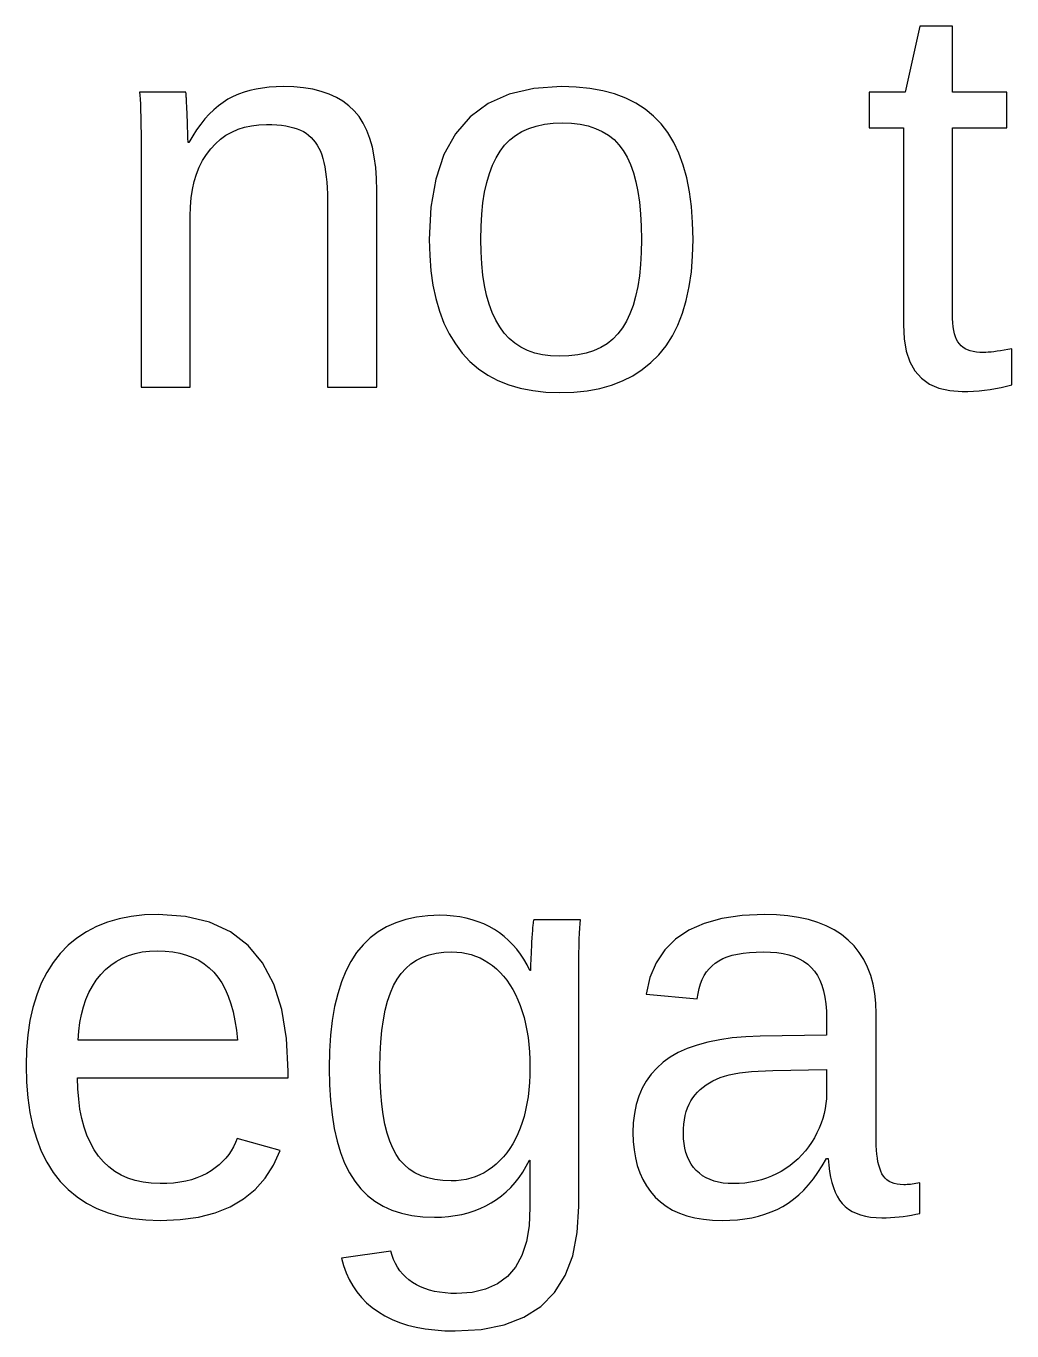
# Model space of a CAD drawing. Header units: metres. Extents: x 13 to 117, y 10 to 117.
# Drawn here: x 49.1 to 57.43, y 10.02 to 21.05 of the extents above; entities that cross this region are included whole.
import ezdxf

# ---------------------------------------------------------------- set-up
doc = ezdxf.new("R2010")
doc.units = ezdxf.units.M

msp = doc.modelspace()

# ---------------------------------------------------------------- linework, layer by layer
for p, q in [((56.6499, 21.0526), (56.5277, 20.4947)), ((56.9266, 21.0526), (56.6499, 21.0526)), ((56.9266, 20.4947), (56.9266, 21.0526)), ((51.094, 20.5289), (51.0398, 20.5196)), ((51.1503, 20.5355), (51.094, 20.5289)), ((51.209, 20.5395), (51.1503, 20.5355)), ((51.2699, 20.5408), (51.209, 20.5395)), ((51.3583, 20.5383), (51.2699, 20.5408)), ((51.4414, 20.5307), (51.3583, 20.5383)), ((51.519, 20.5181), (51.4414, 20.5307)), ((53.3877, 20.5248), (53.1807, 20.477)), ((53.6224, 20.5408), (53.3877, 20.5248)), ((53.7458, 20.5369), (53.6224, 20.5408)), ((53.8616, 20.5252), (53.7458, 20.5369)), ((53.9701, 20.5058), (53.8616, 20.5252)), ((50.4467, 20.4947), (50.0548, 20.4947)), ((50.0548, 20.4947), (50.0577, 20.469)), ((50.0577, 20.469), (50.0602, 20.4349)), ((50.0602, 20.4349), (50.0625, 20.3925)), ((50.4473, 20.4916), (50.4467, 20.4947)), ((50.4478, 20.4876), (50.4473, 20.4916)), ((50.4483, 20.4826), (50.4478, 20.4876)), ((50.4488, 20.4767), (50.4483, 20.4826)), ((50.4493, 20.4698), (50.4488, 20.4767)), ((50.4498, 20.4619), (50.4493, 20.4698)), ((50.4503, 20.453), (50.4498, 20.4619)), ((50.4508, 20.4432), (50.4503, 20.453)), ((50.4519, 20.421), (50.4508, 20.4432)), ((50.4549, 20.3581), (50.4519, 20.421)), ((50.8029, 20.4336), (50.7617, 20.4079)), ((50.8458, 20.4561), (50.8029, 20.4336)), ((50.8909, 20.4759), (50.8458, 20.4561)), ((50.9383, 20.4931), (50.8909, 20.4759)), ((50.988, 20.5077), (50.9383, 20.4931)), ((51.0398, 20.5196), (50.988, 20.5077)), ((51.5911, 20.5005), (51.519, 20.5181)), ((51.6579, 20.4778), (51.5911, 20.5005)), ((51.7192, 20.4501), (51.6579, 20.4778)), ((51.775, 20.4173), (51.7192, 20.4501)), ((51.8254, 20.3796), (51.775, 20.4173)), ((53.1807, 20.477), (53.0012, 20.3973)), ((54.071, 20.4786), (53.9701, 20.5058)), ((54.1645, 20.4436), (54.071, 20.4786)), ((54.2506, 20.4009), (54.1645, 20.4436)), ((56.5277, 20.4947), (56.2233, 20.4947)), ((56.2233, 20.4947), (56.2233, 20.1927)), ((57.3877, 20.4947), (56.9266, 20.4947)), ((57.3877, 20.1927), (57.3877, 20.4947)), ((50.0625, 20.3925), (50.0643, 20.3416)), ((50.0643, 20.3416), (50.0659, 20.2825)), ((50.4571, 20.316), (50.4549, 20.3581)), ((50.4579, 20.2999), (50.4571, 20.316)), ((50.4587, 20.281), (50.4579, 20.2999)), ((50.6448, 20.3085), (50.608, 20.2679)), ((50.6827, 20.3453), (50.6448, 20.3085)), ((50.7216, 20.3785), (50.6827, 20.3453)), ((50.7617, 20.4079), (50.7216, 20.3785)), ((51.8704, 20.3367), (51.8254, 20.3796)), ((51.9104, 20.2881), (51.8704, 20.3367)), ((53.0012, 20.3973), (52.8493, 20.2857)), ((54.3292, 20.3504), (54.2506, 20.4009)), ((54.4003, 20.2921), (54.3292, 20.3504)), ((50.0659, 20.2825), (50.0671, 20.2149)), ((50.0671, 20.2149), (50.0679, 20.139)), ((50.4595, 20.2592), (50.4587, 20.281)), ((50.4604, 20.2346), (50.4595, 20.2592)), ((50.4613, 20.207), (50.4604, 20.2346)), ((50.4632, 20.1433), (50.4613, 20.207)), ((50.5724, 20.2235), (50.5379, 20.1755)), ((50.608, 20.2679), (50.5724, 20.2235)), ((50.8878, 20.1798), (50.9435, 20.1975)), ((50.9435, 20.1975), (51.0023, 20.2102)), ((51.0023, 20.2102), (51.0642, 20.2178)), ((51.0642, 20.2178), (51.1292, 20.2203)), ((51.1292, 20.2203), (51.1736, 20.2196)), ((51.1736, 20.2196), (51.2155, 20.2173)), ((51.2155, 20.2173), (51.255, 20.2136)), ((51.255, 20.2136), (51.292, 20.2085)), ((51.292, 20.2085), (51.3266, 20.2018)), ((51.3266, 20.2018), (51.3587, 20.1936)), ((51.3587, 20.1936), (51.3884, 20.184)), ((51.9456, 20.2329), (51.9104, 20.2881)), ((51.9761, 20.1711), (51.9456, 20.2329)), ((52.8493, 20.2857), (52.7251, 20.1423)), ((53.3454, 20.187), (53.4089, 20.2076)), ((53.4089, 20.2076), (53.4774, 20.2224)), ((53.4774, 20.2224), (53.5509, 20.2312)), ((53.5509, 20.2312), (53.6293, 20.2341)), ((53.6293, 20.2341), (53.7072, 20.2312)), ((53.7072, 20.2312), (53.7799, 20.2226)), ((53.7799, 20.2226), (53.8475, 20.2081)), ((53.8475, 20.2081), (53.9099, 20.1879)), ((54.464, 20.2261), (54.4003, 20.2921)), ((54.5206, 20.1519), (54.464, 20.2261)), ((56.2233, 20.1927), (56.5116, 20.1927)), ((56.5116, 20.1927), (56.5116, 18.528)), ((56.9266, 18.6179), (56.9266, 20.1927)), ((56.9266, 20.1927), (57.3877, 20.1927)), ((50.0679, 20.139), (50.0684, 20.0547)), ((50.4642, 20.1072), (50.4632, 20.1433)), ((50.4652, 20.0681), (50.4642, 20.1072)), ((50.5044, 20.1237), (50.4721, 20.0681)), ((50.5379, 20.1755), (50.5044, 20.1237)), ((50.6965, 20.0582), (50.7397, 20.0962)), ((50.7397, 20.0962), (50.7859, 20.1291)), ((50.7859, 20.1291), (50.8353, 20.157)), ((50.8353, 20.157), (50.8878, 20.1798)), ((51.3884, 20.184), (51.4156, 20.1729)), ((51.4156, 20.1729), (51.4404, 20.1604)), ((51.4404, 20.1604), (51.4633, 20.1461)), ((51.4633, 20.1461), (51.4847, 20.13)), ((51.4847, 20.13), (51.5047, 20.1119)), ((51.5047, 20.1119), (51.5233, 20.092)), ((51.5233, 20.092), (51.5405, 20.0703)), ((52.002, 20.1028), (51.9761, 20.1711)), ((52.0231, 20.0278), (52.002, 20.1028)), ((52.7251, 20.1423), (52.6285, 19.9669)), ((53.1411, 20.0456), (53.1847, 20.0898)), ((53.1847, 20.0898), (53.2333, 20.1281)), ((53.2333, 20.1281), (53.2868, 20.1605)), ((53.2868, 20.1605), (53.3454, 20.187)), ((53.9099, 20.1879), (53.9671, 20.1619)), ((53.9671, 20.1619), (54.0193, 20.1301)), ((54.0193, 20.1301), (54.0662, 20.0926)), ((54.0662, 20.0926), (54.108, 20.0492)), ((54.5706, 20.0691), (54.5206, 20.1519)), ((50.0684, 20.0547), (50.0686, 19.9621)), ((50.4721, 20.0681), (50.4652, 20.0681)), ((50.6203, 19.9675), (50.6566, 20.0151)), ((50.6566, 20.0151), (50.6965, 20.0582)), ((51.5405, 20.0703), (51.5562, 20.0466)), ((51.5562, 20.0466), (51.5706, 20.0211)), ((51.5706, 20.0211), (51.5835, 19.9937)), ((51.5835, 19.9937), (51.5949, 19.9644)), ((52.0395, 19.9463), (52.0231, 20.0278)), ((53.0684, 19.9391), (53.1025, 19.9955)), ((53.1025, 19.9955), (53.1411, 20.0456)), ((54.108, 20.0492), (54.1446, 20.0001)), ((54.1446, 20.0001), (54.1768, 19.9446)), ((54.6138, 19.9777), (54.5706, 20.0691)), ((54.6505, 19.8778), (54.6138, 19.9777)), ((50.0686, 19.9621), (50.0686, 18)), ((50.537, 19.8013), (50.5605, 19.8606)), ((50.5605, 19.8606), (50.5882, 19.916)), ((50.5882, 19.916), (50.6203, 19.9675)), ((51.5949, 19.9644), (51.6051, 19.9328)), ((51.6051, 19.9328), (51.6141, 19.8985)), ((51.6141, 19.8985), (51.6218, 19.8614)), ((51.6218, 19.8614), (51.6284, 19.8216)), ((52.0513, 19.8582), (52.0395, 19.9463)), ((52.6285, 19.9669), (52.5594, 19.7597)), ((53.0122, 19.8066), (53.0383, 19.8762)), ((53.0383, 19.8762), (53.0684, 19.9391)), ((54.1768, 19.9446), (54.2052, 19.8822)), ((54.2052, 19.8822), (54.2298, 19.8127)), ((54.6805, 19.7693), (54.6505, 19.8778)), ((50.5178, 19.738), (50.537, 19.8013)), ((51.6284, 19.8216), (51.6338, 19.7791)), ((51.6338, 19.7791), (51.638, 19.7338)), ((52.0583, 19.7636), (52.0513, 19.8582)), ((52.0607, 19.6624), (52.0583, 19.7636)), ((52.5594, 19.7597), (52.518, 19.5206)), ((52.9901, 19.7303), (53.0122, 19.8066)), ((54.2298, 19.8127), (54.2507, 19.7363)), ((54.7038, 19.6522), (54.6805, 19.7693)), ((50.4922, 19.5997), (50.5029, 19.6708)), ((50.5029, 19.6708), (50.5178, 19.738)), ((51.638, 19.7338), (51.6409, 19.6858)), ((51.6409, 19.6858), (51.6427, 19.6351)), ((52.0607, 18), (52.0607, 19.6624)), ((52.958, 19.5579), (52.9721, 19.6474)), ((52.9721, 19.6474), (52.9901, 19.7303)), ((54.2507, 19.7363), (54.2677, 19.6529)), ((54.2677, 19.6529), (54.2809, 19.5625)), ((54.7204, 19.5266), (54.7038, 19.6522)), ((50.4858, 19.5246), (50.4922, 19.5997)), ((51.6427, 19.6351), (51.6433, 19.5816)), ((51.6433, 19.5816), (51.6433, 18)), ((52.948, 19.4618), (52.958, 19.5579)), ((54.2809, 19.5625), (54.2904, 19.4652)), ((50.4836, 19.4456), (50.4858, 19.5246)), ((50.4836, 18), (50.4836, 19.4456)), ((52.518, 19.5206), (52.5042, 19.2496)), ((52.942, 19.359), (52.948, 19.4618)), ((54.2904, 19.4652), (54.2961, 19.3609)), ((54.7304, 19.3924), (54.7204, 19.5266)), ((52.94, 19.2496), (52.942, 19.359)), ((54.2961, 19.3609), (54.298, 19.2496)), ((54.7338, 19.2496), (54.7304, 19.3924)), ((52.5042, 19.2496), (52.5077, 19.1134)), ((52.9419, 19.143), (52.94, 19.2496)), ((54.298, 19.2496), (54.296, 19.1397)), ((54.7302, 19.1082), (54.7338, 19.2496)), ((52.5077, 19.1134), (52.518, 18.9845)), ((52.9479, 19.0425), (52.9419, 19.143)), ((54.296, 19.1397), (54.2901, 19.0365)), ((54.7195, 18.9751), (54.7302, 19.1082)), ((52.518, 18.9845), (52.5352, 18.8629)), ((52.9578, 18.948), (52.9479, 19.0425)), ((54.2901, 19.0365), (54.2802, 18.9399)), ((52.9716, 18.8596), (52.9578, 18.948)), ((54.2802, 18.9399), (54.2663, 18.85)), ((54.7017, 18.8503), (54.7195, 18.9751)), ((52.5352, 18.8629), (52.5593, 18.7487)), ((52.9894, 18.7772), (52.9716, 18.8596)), ((53.0112, 18.7009), (52.9894, 18.7772)), ((54.2485, 18.7667), (54.2268, 18.6901)), ((54.2663, 18.85), (54.2485, 18.7667)), ((54.6768, 18.7336), (54.7017, 18.8503)), ((52.5593, 18.7487), (52.5903, 18.6417)), ((53.0369, 18.6307), (53.0112, 18.7009)), ((54.2268, 18.6901), (54.201, 18.6202)), ((54.6448, 18.6253), (54.6768, 18.7336)), ((52.5903, 18.6417), (52.6282, 18.5421)), ((52.6282, 18.5421), (52.673, 18.4498)), ((53.0666, 18.5665), (53.0369, 18.6307)), ((53.1002, 18.5084), (53.0666, 18.5665)), ((54.1714, 18.5569), (54.1377, 18.5003)), ((54.201, 18.6202), (54.1714, 18.5569)), ((54.6057, 18.5252), (54.6448, 18.6253)), ((56.9273, 18.5793), (56.9266, 18.6179)), ((56.9295, 18.5433), (56.9273, 18.5793)), ((56.9331, 18.5099), (56.9295, 18.5433)), ((52.673, 18.4498), (52.7246, 18.3647)), ((53.1381, 18.4564), (53.1002, 18.5084)), ((53.1805, 18.4105), (53.1381, 18.4564)), ((54.0995, 18.45), (54.056, 18.4056)), ((54.1377, 18.5003), (54.0995, 18.45)), ((54.506, 18.3497), (54.5594, 18.4333)), ((54.5594, 18.4333), (54.6057, 18.5252)), ((56.5116, 18.528), (56.5177, 18.4094)), ((56.9382, 18.4792), (56.9331, 18.5099)), ((56.9447, 18.4512), (56.9382, 18.4792)), ((56.9527, 18.4258), (56.9447, 18.4512)), ((56.9621, 18.403), (56.9527, 18.4258)), ((52.7246, 18.3647), (52.7832, 18.287)), ((53.2274, 18.3707), (53.1805, 18.4105)), ((53.2788, 18.337), (53.2274, 18.3707)), ((53.3348, 18.3095), (53.2788, 18.337)), ((53.9532, 18.3345), (53.8939, 18.3079)), ((54.0072, 18.3671), (53.9532, 18.3345)), ((54.056, 18.4056), (54.0072, 18.3671)), ((54.4455, 18.2744), (54.506, 18.3497)), ((56.5177, 18.4094), (56.5361, 18.3048)), ((56.973, 18.3829), (56.9621, 18.403)), ((56.9854, 18.3654), (56.973, 18.3829)), ((56.9995, 18.3502), (56.9854, 18.3654)), ((57.0157, 18.3367), (56.9995, 18.3502)), ((57.0341, 18.3251), (57.0157, 18.3367)), ((57.0547, 18.3152), (57.0341, 18.3251)), ((57.0774, 18.3071), (57.0547, 18.3152)), ((57.3953, 18.3183), (57.3631, 18.3123)), ((57.4292, 18.3251), (57.3953, 18.3183)), ((57.4292, 18.0184), (57.4292, 18.3251)), ((52.7832, 18.287), (52.8485, 18.2171)), ((52.8485, 18.2171), (52.9204, 18.1554)), ((53.3953, 18.2881), (53.3348, 18.3095)), ((53.4603, 18.2728), (53.3953, 18.2881)), ((53.5299, 18.2636), (53.4603, 18.2728)), ((53.604, 18.2605), (53.5299, 18.2636)), ((53.6843, 18.2635), (53.604, 18.2605)), ((53.7594, 18.2724), (53.6843, 18.2635)), ((53.8293, 18.2872), (53.7594, 18.2724)), ((53.8939, 18.3079), (53.8293, 18.2872)), ((54.3046, 18.1478), (54.3783, 18.2071)), ((54.3783, 18.2071), (54.4455, 18.2744)), ((56.5361, 18.3048), (56.5669, 18.2142)), ((56.5669, 18.2142), (56.6099, 18.1375)), ((57.1022, 18.3009), (57.0774, 18.3071)), ((57.1291, 18.2964), (57.1022, 18.3009)), ((57.1582, 18.2937), (57.1291, 18.2964)), ((57.1894, 18.2928), (57.1582, 18.2937)), ((57.2088, 18.2932), (57.1894, 18.2928)), ((57.2299, 18.2944), (57.2088, 18.2932)), ((57.2529, 18.2964), (57.2299, 18.2944)), ((57.2778, 18.2992), (57.2529, 18.2964)), ((57.3044, 18.3028), (57.2778, 18.2992)), ((57.3329, 18.3072), (57.3044, 18.3028)), ((57.3631, 18.3123), (57.3329, 18.3072)), ((52.9204, 18.1554), (52.9989, 18.102)), ((52.9989, 18.102), (53.084, 18.0567)), ((54.1379, 18.0528), (54.2245, 18.0963)), ((54.2245, 18.0963), (54.3046, 18.1478)), ((56.6099, 18.1375), (56.6653, 18.0747)), ((50.0686, 18), (50.4836, 18)), ((51.6433, 18), (52.0607, 18)), ((53.084, 18.0567), (53.1757, 18.0197)), ((53.1757, 18.0197), (53.274, 17.9909)), ((53.274, 17.9909), (53.379, 17.9704)), ((53.8396, 17.9697), (53.9455, 17.9895)), ((53.9455, 17.9895), (54.0449, 18.0172)), ((54.0449, 18.0172), (54.1379, 18.0528)), ((56.6653, 18.0747), (56.7329, 18.0259)), ((56.7329, 18.0259), (56.8128, 17.991)), ((56.8128, 17.991), (56.905, 17.9701)), ((57.245, 17.9802), (57.2914, 17.9877)), ((57.2914, 17.9877), (57.3375, 17.9966)), ((57.3375, 17.9966), (57.3835, 18.0068)), ((57.3835, 18.0068), (57.4292, 18.0184)), ((53.379, 17.9704), (53.4905, 17.958)), ((53.4905, 17.958), (53.6086, 17.9539)), ((53.6086, 17.9539), (53.7273, 17.9579)), ((53.7273, 17.9579), (53.8396, 17.9697)), ((56.905, 17.9701), (57.0096, 17.9631)), ((57.0096, 17.9631), (57.0571, 17.9638)), ((57.0571, 17.9638), (57.1044, 17.9659)), ((57.1044, 17.9659), (57.1515, 17.9693)), ((57.1515, 17.9693), (57.1983, 17.974)), ((57.1983, 17.974), (57.245, 17.9802)), ((49.7836, 13.4756), (49.6918, 13.439)), ((49.8816, 13.5042), (49.7836, 13.4756)), ((49.9857, 13.5245), (49.8816, 13.5042)), ((50.0959, 13.5367), (49.9857, 13.5245)), ((50.2122, 13.5408), (50.0959, 13.5367)), ((50.443, 13.5244), (50.2122, 13.5408)), ((50.6467, 13.4753), (50.443, 13.5244)), ((50.8232, 13.3935), (50.6467, 13.4753)), ((52.2222, 13.4717), (52.1439, 13.4367)), ((52.3064, 13.4989), (52.2222, 13.4717)), ((52.3966, 13.5183), (52.3064, 13.4989)), ((52.4927, 13.53), (52.3966, 13.5183)), ((52.5947, 13.5339), (52.4927, 13.53)), ((52.6528, 13.5324), (52.5947, 13.5339)), ((52.7091, 13.5279), (52.6528, 13.5324)), ((52.7637, 13.5204), (52.7091, 13.5279)), ((52.8165, 13.51), (52.7637, 13.5204)), ((52.8676, 13.4965), (52.8165, 13.51)), ((52.917, 13.4801), (52.8676, 13.4965)), ((52.9646, 13.4606), (52.917, 13.4801)), ((53.0105, 13.4382), (52.9646, 13.4606)), ((53.3817, 13.4668), (53.3797, 13.4498)), ((53.3838, 13.4799), (53.3817, 13.4668)), ((53.3858, 13.4892), (53.3838, 13.4799)), ((53.3879, 13.4947), (53.3858, 13.4892)), ((53.7821, 13.4947), (53.3879, 13.4947)), ((53.7767, 13.4261), (53.7792, 13.4637)), ((53.7792, 13.4637), (53.7821, 13.4947)), ((54.8282, 13.466), (54.6976, 13.4078)), ((54.9783, 13.5075), (54.8282, 13.466)), ((55.1479, 13.5325), (54.9783, 13.5075)), ((55.337, 13.5408), (55.1479, 13.5325)), ((55.4386, 13.5381), (55.337, 13.5408)), ((55.5345, 13.5301), (55.4386, 13.5381)), ((55.6247, 13.5168), (55.5345, 13.5301)), ((55.7091, 13.4982), (55.6247, 13.5168)), ((55.7877, 13.4742), (55.7091, 13.4982)), ((55.8606, 13.445), (55.7877, 13.4742)), ((49.606, 13.3942), (49.5264, 13.3413)), ((49.6918, 13.439), (49.606, 13.3942)), ((50.9725, 13.2789), (50.8232, 13.3935)), ((52.0716, 13.394), (52.0052, 13.3435)), ((52.1439, 13.4367), (52.0716, 13.394)), ((53.0547, 13.4128), (53.0105, 13.4382)), ((53.0969, 13.3847), (53.0547, 13.4128)), ((53.1369, 13.354), (53.0969, 13.3847)), ((53.1747, 13.3207), (53.1369, 13.354)), ((53.3735, 13.3761), (53.3715, 13.3439)), ((53.3756, 13.4045), (53.3735, 13.3761)), ((53.3776, 13.4291), (53.3756, 13.4045)), ((53.3797, 13.4498), (53.3776, 13.4291)), ((53.7726, 13.3312), (53.7744, 13.382)), ((53.7744, 13.382), (53.7767, 13.4261)), ((54.6976, 13.4078), (54.5864, 13.333)), ((55.9277, 13.4104), (55.8606, 13.445)), ((55.9891, 13.3704), (55.9277, 13.4104)), ((56.0448, 13.3252), (55.9891, 13.3704)), ((49.453, 13.2803), (49.3856, 13.2111)), ((49.5264, 13.3413), (49.453, 13.2803)), ((51.0947, 13.1316), (50.9725, 13.2789)), ((51.9448, 13.2852), (51.8904, 13.2191)), ((52.0052, 13.3435), (51.9448, 13.2852)), ((53.2104, 13.285), (53.1747, 13.3207)), ((53.2438, 13.2467), (53.2104, 13.285)), ((53.275, 13.2058), (53.2438, 13.2467)), ((53.3675, 13.2713), (53.3658, 13.2371)), ((53.3694, 13.3079), (53.3675, 13.2713)), ((53.3715, 13.3439), (53.3694, 13.3079)), ((53.7698, 13.2098), (53.771, 13.2738)), ((53.771, 13.2738), (53.7726, 13.3312)), ((54.4947, 13.2416), (54.4224, 13.1335)), ((54.5864, 13.333), (54.4947, 13.2416)), ((56.0946, 13.2749), (56.0448, 13.3252)), ((56.1386, 13.2199), (56.0946, 13.2749)), ((49.3249, 13.1343), (49.2713, 13.0503)), ((49.3856, 13.2111), (49.3249, 13.1343)), ((49.8114, 13.1121), (49.8584, 13.1445)), ((49.8584, 13.1445), (49.9084, 13.1719)), ((49.9084, 13.1719), (49.9616, 13.1943)), ((49.9616, 13.1943), (50.0179, 13.2117)), ((50.0179, 13.2117), (50.0772, 13.2242)), ((50.0772, 13.2242), (50.1397, 13.2316)), ((50.1397, 13.2316), (50.2053, 13.2341)), ((50.2053, 13.2341), (50.2726, 13.2319)), ((50.2726, 13.2319), (50.3364, 13.2252)), ((50.3364, 13.2252), (50.3966, 13.214)), ((50.3966, 13.214), (50.4532, 13.1984)), ((50.4532, 13.1984), (50.5063, 13.1783)), ((50.5063, 13.1783), (50.5557, 13.1537)), ((50.5557, 13.1537), (50.6015, 13.1246)), ((51.1898, 12.9516), (51.0947, 13.1316)), ((51.8417, 13.1449), (51.7988, 13.0621)), ((51.8904, 13.2191), (51.8417, 13.1449)), ((52.3488, 13.1225), (52.396, 13.1538)), ((52.396, 13.1538), (52.4475, 13.1794)), ((52.4475, 13.1794), (52.5033, 13.1993)), ((52.5033, 13.1993), (52.5633, 13.2135)), ((52.5633, 13.2135), (52.6276, 13.2221)), ((52.6276, 13.2221), (52.6962, 13.2249)), ((52.6962, 13.2249), (52.7382, 13.2235)), ((52.7382, 13.2235), (52.7793, 13.2192)), ((52.7793, 13.2192), (52.8193, 13.212)), ((52.8193, 13.212), (52.8583, 13.2019)), ((52.8583, 13.2019), (52.8964, 13.189)), ((52.8964, 13.189), (52.9334, 13.1732)), ((52.9334, 13.1732), (52.9695, 13.1545)), ((52.9695, 13.1545), (53.0045, 13.1329)), ((53.0045, 13.1329), (53.0385, 13.1085)), ((53.3041, 13.1625), (53.275, 13.2058)), ((53.3309, 13.1166), (53.3041, 13.1625)), ((53.362, 13.1497), (53.3613, 13.1255)), ((53.3631, 13.1763), (53.362, 13.1497)), ((53.3643, 13.2054), (53.3631, 13.1763)), ((53.3658, 13.2371), (53.3643, 13.2054)), ((53.7685, 13.062), (53.769, 13.1392)), ((53.769, 13.1392), (53.7698, 13.2098)), ((54.4224, 13.1335), (54.3696, 13.0088)), ((54.895, 13.108), (54.922, 13.1304)), ((54.922, 13.1304), (54.952, 13.1502)), ((54.952, 13.1502), (54.9858, 13.1677)), ((54.9858, 13.1677), (55.0234, 13.1829)), ((55.0234, 13.1829), (55.0647, 13.1957)), ((55.0647, 13.1957), (55.1098, 13.2062)), ((55.1098, 13.2062), (55.1587, 13.2144)), ((55.1587, 13.2144), (55.2113, 13.2202)), ((55.2113, 13.2202), (55.2676, 13.2238)), ((55.2676, 13.2238), (55.3278, 13.2249)), ((55.3278, 13.2249), (55.3874, 13.2233)), ((55.3874, 13.2233), (55.4434, 13.2184)), ((55.4434, 13.2184), (55.4958, 13.2103)), ((55.4958, 13.2103), (55.5446, 13.199)), ((55.5446, 13.199), (55.5896, 13.1844)), ((55.5896, 13.1844), (55.6311, 13.1665)), ((55.6311, 13.1665), (55.6689, 13.1454)), ((55.6689, 13.1454), (55.703, 13.1211)), ((56.1767, 13.1601), (56.1386, 13.2199)), ((56.209, 13.0956), (56.1767, 13.1601)), ((49.2713, 13.0503), (49.2249, 12.9593)), ((49.6896, 12.9857), (49.7268, 13.0324)), ((49.7268, 13.0324), (49.7676, 13.0747)), ((49.7676, 13.0747), (49.8114, 13.1121)), ((50.6015, 13.1246), (50.6438, 13.0911)), ((50.6438, 13.0911), (50.6825, 13.0531)), ((50.6825, 13.0531), (50.7178, 13.0103)), ((51.7988, 13.0621), (51.7616, 12.9708)), ((52.2327, 12.9944), (52.2672, 13.0428)), ((52.2672, 13.0428), (52.3058, 13.0854)), ((52.3058, 13.0854), (52.3488, 13.1225)), ((53.0385, 13.1085), (53.0713, 13.0813)), ((53.0713, 13.0813), (53.1023, 13.0516)), ((53.1023, 13.0516), (53.1317, 13.0193)), ((53.1317, 13.0193), (53.1594, 12.9845)), ((53.3556, 13.0681), (53.3309, 13.1166)), ((53.3602, 13.0681), (53.3556, 13.0681)), ((53.3603, 13.0848), (53.3602, 13.0681)), ((53.3607, 13.1039), (53.3603, 13.0848)), ((53.3613, 13.1255), (53.3607, 13.1039)), ((53.7683, 12.9782), (53.7685, 13.062)), ((54.8124, 12.9905), (54.8293, 13.024)), ((54.8293, 13.024), (54.8487, 13.0548)), ((54.8487, 13.0548), (54.8706, 13.0828)), ((54.8706, 13.0828), (54.895, 13.108)), ((55.703, 13.1211), (55.7336, 13.0935)), ((55.7336, 13.0935), (55.7607, 13.0621)), ((55.7607, 13.0621), (55.7846, 13.0265)), ((55.7846, 13.0265), (55.8053, 12.9866)), ((56.2354, 13.0263), (56.209, 13.0956)), ((56.2559, 12.9522), (56.2354, 13.0263)), ((49.2249, 12.9593), (49.1856, 12.8611)), ((49.6273, 12.8811), (49.6565, 12.9353)), ((49.6565, 12.9353), (49.6896, 12.9857)), ((50.7178, 13.0103), (50.7498, 12.9622)), ((50.7498, 12.9622), (50.7786, 12.9088)), ((50.7786, 12.9088), (50.8041, 12.8501)), ((51.2577, 12.7388), (51.1898, 12.9516)), ((51.7616, 12.9708), (51.7302, 12.8709)), ((52.1754, 12.8778), (52.2023, 12.9396)), ((52.2023, 12.9396), (52.2327, 12.9944)), ((53.1594, 12.9845), (53.1854, 12.9471)), ((53.1854, 12.9471), (53.2097, 12.9071)), ((53.7683, 11.0715), (53.7683, 12.9782)), ((54.3696, 13.0088), (54.3363, 12.8675)), ((54.7767, 12.8731), (54.7861, 12.915)), ((54.7861, 12.915), (54.798, 12.9541)), ((54.798, 12.9541), (54.8124, 12.9905)), ((55.8053, 12.9866), (55.8228, 12.9425)), ((55.8228, 12.9425), (55.8372, 12.8941)), ((56.2705, 12.8734), (56.2559, 12.9522)), ((49.1856, 12.8611), (49.1534, 12.7558)), ((49.581, 12.7616), (49.6022, 12.8232)), ((49.6022, 12.8232), (49.6273, 12.8811)), ((50.8041, 12.8501), (50.8264, 12.7862)), ((51.7302, 12.8709), (51.7044, 12.7624)), ((52.1323, 12.733), (52.1521, 12.8089)), ((52.1521, 12.8089), (52.1754, 12.8778)), ((53.2097, 12.9071), (53.2323, 12.8646)), ((53.2323, 12.8646), (53.2533, 12.8195)), ((53.2533, 12.8195), (53.2726, 12.7719)), ((54.3363, 12.8675), (54.7698, 12.8283)), ((54.7698, 12.8283), (54.7767, 12.8731)), ((55.8372, 12.8941), (55.8483, 12.8414)), ((55.8483, 12.8414), (55.8563, 12.7845)), ((56.2793, 12.7899), (56.2705, 12.8734)), ((49.1534, 12.7558), (49.1284, 12.6434)), ((49.5508, 12.6272), (49.5639, 12.6963)), ((49.5639, 12.6963), (49.581, 12.7616)), ((50.8264, 12.7862), (50.8454, 12.7171)), ((50.8454, 12.7171), (50.8612, 12.6426)), ((51.2984, 12.4933), (51.2577, 12.7388)), ((51.7044, 12.7624), (51.6844, 12.6453)), ((52.1162, 12.6499), (52.1323, 12.733)), ((53.2726, 12.7719), (53.29, 12.7219)), ((53.29, 12.7219), (53.3054, 12.6699)), ((55.8563, 12.7845), (55.8611, 12.7232)), ((55.8611, 12.7232), (55.8627, 12.6577)), ((56.2823, 12.7016), (56.2793, 12.7899)), ((56.2823, 11.6271), (56.2823, 12.7016)), ((49.1284, 12.6434), (49.1105, 12.5239)), ((49.5417, 12.5544), (49.5508, 12.6272)), ((50.8612, 12.6426), (50.8738, 12.5629)), ((51.6844, 12.6453), (51.6701, 12.5197)), ((52.1036, 12.5599), (52.1162, 12.6499)), ((53.3054, 12.6699), (53.3187, 12.6157)), ((53.3187, 12.6157), (53.33, 12.5595)), ((55.8627, 12.6577), (55.8627, 12.5217)), ((49.1105, 12.5239), (49.0998, 12.3972)), ((49.5366, 12.4779), (49.5417, 12.5544)), ((50.8831, 12.4779), (49.5366, 12.4779)), ((50.8738, 12.5629), (50.8831, 12.4779)), ((51.312, 12.2151), (51.2984, 12.4933)), ((51.6701, 12.5197), (51.6615, 12.3855)), ((52.0947, 12.4628), (52.1036, 12.5599)), ((53.33, 12.5595), (53.3392, 12.5013)), ((53.3392, 12.5013), (53.3464, 12.4409)), ((54.959, 12.4817), (54.8599, 12.4619)), ((55.0657, 12.4968), (54.959, 12.4817)), ((55.1802, 12.507), (55.0657, 12.4968)), ((55.3024, 12.5125), (55.1802, 12.507)), ((55.8627, 12.5217), (55.3024, 12.5125)), ((49.0998, 12.3972), (49.0963, 12.2635)), ((51.6615, 12.3855), (51.6587, 12.2427)), ((52.0875, 12.2473), (52.0893, 12.3586)), ((52.0893, 12.3586), (52.0947, 12.4628)), ((53.3464, 12.4409), (53.3515, 12.3784)), ((53.3515, 12.3784), (53.3546, 12.3139)), ((54.6091, 12.3738), (54.5409, 12.3349)), ((54.685, 12.408), (54.6091, 12.3738)), ((54.7686, 12.4373), (54.685, 12.408)), ((54.8599, 12.4619), (54.7686, 12.4373)), ((49.0963, 12.2635), (49.0998, 12.1229)), ((52.0892, 12.1372), (52.0875, 12.2473)), ((53.3546, 12.3139), (53.3556, 12.2473)), ((53.3556, 12.2473), (53.3546, 12.1823)), ((54.4804, 12.2911), (54.427, 12.2428)), ((54.5409, 12.3349), (54.4804, 12.2911)), ((49.5342, 12.0668), (49.532, 12.1597)), ((49.532, 12.1597), (51.312, 12.1597)), ((51.312, 12.1597), (51.312, 12.2151)), ((51.6587, 12.2427), (51.6613, 12.102)), ((52.0942, 12.0341), (52.0892, 12.1372)), ((53.3546, 12.1823), (53.3515, 12.1192)), ((54.3798, 12.19), (54.3389, 12.1328)), ((54.427, 12.2428), (54.3798, 12.19)), ((54.901, 12.1345), (54.9319, 12.149)), ((54.9319, 12.149), (54.9646, 12.162)), ((54.9646, 12.162), (54.9999, 12.1737)), ((54.9999, 12.1737), (55.0387, 12.1841)), ((55.0387, 12.1841), (55.081, 12.1933)), ((55.081, 12.1933), (55.1269, 12.2012)), ((55.1269, 12.2012), (55.1762, 12.2079)), ((55.1762, 12.2079), (55.229, 12.2133)), ((55.229, 12.2133), (55.2853, 12.2174)), ((55.2853, 12.2174), (55.3452, 12.2203)), ((55.3452, 12.2203), (55.4085, 12.222)), ((55.4085, 12.222), (55.8627, 12.2312)), ((55.8627, 12.2312), (55.8627, 12.026)), ((49.0998, 12.1229), (49.1105, 11.9903)), ((49.5408, 11.9788), (49.5342, 12.0668)), ((51.6613, 12.102), (51.6693, 11.9699)), ((52.1026, 11.9381), (52.0942, 12.0341)), ((53.3464, 12.0582), (53.3392, 11.9991)), ((53.3515, 12.1192), (53.3464, 12.0582)), ((54.3043, 12.0712), (54.276, 12.0051)), ((54.3389, 12.1328), (54.3043, 12.0712)), ((54.7517, 12.0163), (54.7722, 12.0397)), ((54.7722, 12.0397), (54.7945, 12.0616)), ((54.7945, 12.0616), (54.8185, 12.082)), ((54.8185, 12.082), (54.8443, 12.101)), ((54.8443, 12.101), (54.8717, 12.1185)), ((54.8717, 12.1185), (54.901, 12.1345)), ((55.8627, 12.026), (55.8614, 11.9836)), ((49.1105, 11.9903), (49.1284, 11.8656)), ((49.5517, 11.8956), (49.5408, 11.9788)), ((51.6693, 11.9699), (51.6826, 11.8464)), ((52.1144, 11.8493), (52.1026, 11.9381)), ((53.33, 11.9421), (53.3187, 11.8871)), ((53.3392, 11.9991), (53.33, 11.9421)), ((54.254, 11.9345), (54.2383, 11.8596)), ((54.276, 12.0051), (54.254, 11.9345)), ((54.6881, 11.9066), (54.701, 11.9366)), ((54.701, 11.9366), (54.716, 11.9649)), ((54.716, 11.9649), (54.7329, 11.9914)), ((54.7329, 11.9914), (54.7517, 12.0163)), ((55.8576, 11.9415), (55.8513, 11.8996)), ((55.8614, 11.9836), (55.8576, 11.9415)), ((49.1284, 11.8656), (49.1534, 11.7488)), ((49.5671, 11.8172), (49.5517, 11.8956)), ((49.5868, 11.7437), (49.5671, 11.8172)), ((51.6826, 11.8464), (51.7012, 11.7315)), ((52.1295, 11.7676), (52.1144, 11.8493)), ((53.3054, 11.8342), (53.29, 11.7832)), ((53.3187, 11.8871), (53.3054, 11.8342)), ((54.2383, 11.8596), (54.2288, 11.7801)), ((54.6562, 11.7688), (54.6612, 11.8059)), ((54.6612, 11.8059), (54.6682, 11.8413)), ((54.6682, 11.8413), (54.6771, 11.8748)), ((54.6771, 11.8748), (54.6881, 11.9066)), ((55.831, 11.8166), (55.8171, 11.7755)), ((55.8424, 11.8579), (55.831, 11.8166)), ((55.8513, 11.8996), (55.8424, 11.8579)), ((49.1534, 11.7488), (49.1856, 11.64)), ((49.6109, 11.675), (49.5868, 11.7437)), ((51.7012, 11.7315), (51.7252, 11.6252)), ((52.148, 11.6929), (52.1295, 11.7676)), ((53.2726, 11.7343), (53.2533, 11.6877)), ((53.29, 11.7832), (53.2726, 11.7343)), ((54.2288, 11.7801), (54.2257, 11.6963)), ((54.2257, 11.6963), (54.228, 11.6212)), ((54.6522, 11.6894), (54.6532, 11.73)), ((54.6532, 11.73), (54.6562, 11.7688)), ((55.8006, 11.7346), (55.7816, 11.694)), ((55.8171, 11.7755), (55.8006, 11.7346)), ((49.1856, 11.64), (49.2249, 11.539)), ((49.6394, 11.6112), (49.6109, 11.675)), ((49.6723, 11.5522), (49.6394, 11.6112)), ((50.8667, 11.6117), (50.85, 11.5769)), ((50.8808, 11.6479), (50.8667, 11.6117)), ((51.2451, 11.5441), (50.8808, 11.6479)), ((51.7252, 11.6252), (51.7545, 11.5275)), ((52.1698, 11.6255), (52.148, 11.6929)), ((52.195, 11.5651), (52.1698, 11.6255)), ((53.2095, 11.6018), (53.1851, 11.5625)), ((53.2323, 11.6435), (53.2095, 11.6018)), ((53.2533, 11.6877), (53.2323, 11.6435)), ((54.228, 11.6212), (54.235, 11.5499)), ((54.6536, 11.6454), (54.6522, 11.6894)), ((54.6576, 11.6037), (54.6536, 11.6454)), ((54.6644, 11.5643), (54.6576, 11.6037)), ((55.7363, 11.6144), (55.7108, 11.577)), ((55.7601, 11.6536), (55.7363, 11.6144)), ((55.7816, 11.694), (55.7601, 11.6536)), ((56.2829, 11.5873), (56.2823, 11.6271)), ((56.2847, 11.5496), (56.2829, 11.5873)), ((49.2249, 11.539), (49.2713, 11.4459)), ((49.7095, 11.498), (49.6723, 11.5522)), ((49.751, 11.4491), (49.7095, 11.498)), ((50.7844, 11.4812), (50.7573, 11.4521)), ((50.8088, 11.5117), (50.7844, 11.4812)), ((50.8307, 11.5436), (50.8088, 11.5117)), ((50.85, 11.5769), (50.8307, 11.5436)), ((51.1884, 11.4203), (51.2451, 11.5441)), ((51.7545, 11.5275), (51.7891, 11.4383)), ((52.2235, 11.5118), (52.195, 11.5651)), ((52.2561, 11.4649), (52.2235, 11.5118)), ((53.1312, 11.4915), (53.1016, 11.4597)), ((53.159, 11.5258), (53.1312, 11.4915)), ((53.1851, 11.5625), (53.159, 11.5258)), ((54.235, 11.5499), (54.2467, 11.4821)), ((54.2467, 11.4821), (54.263, 11.418)), ((54.6738, 11.5272), (54.6644, 11.5643)), ((54.686, 11.4924), (54.6738, 11.5272)), ((54.7009, 11.4598), (54.686, 11.4924)), ((55.6229, 11.4764), (55.59, 11.4467)), ((55.6541, 11.508), (55.6229, 11.4764)), ((55.6833, 11.5416), (55.6541, 11.508)), ((55.7108, 11.577), (55.6833, 11.5416)), ((55.8267, 11.4158), (55.8627, 11.4772)), ((55.8627, 11.4772), (55.8765, 11.4772)), ((55.8765, 11.4772), (55.8807, 11.4216)), ((56.2877, 11.5143), (56.2847, 11.5496)), ((56.2918, 11.4812), (56.2877, 11.5143)), ((56.2972, 11.4503), (56.2918, 11.4812)), ((49.2713, 11.4459), (49.3249, 11.3608)), ((49.7965, 11.406), (49.751, 11.4491)), ((49.8461, 11.3686), (49.7965, 11.406)), ((49.8997, 11.337), (49.8461, 11.3686)), ((50.6606, 11.3735), (50.6232, 11.3507)), ((50.6954, 11.3983), (50.6606, 11.3735)), ((50.7277, 11.4245), (50.6954, 11.3983)), ((50.7573, 11.4521), (50.7277, 11.4245)), ((51.1176, 11.3109), (51.1884, 11.4203)), ((51.7891, 11.4383), (51.829, 11.3578)), ((52.2936, 11.4235), (52.2561, 11.4649)), ((52.3357, 11.3876), (52.2936, 11.4235)), ((52.3827, 11.3572), (52.3357, 11.3876)), ((53.003, 11.3793), (52.9676, 11.3579)), ((53.0374, 11.4035), (53.003, 11.3793)), ((53.0704, 11.4303), (53.0374, 11.4035)), ((53.1016, 11.4597), (53.0704, 11.4303)), ((53.2944, 11.3627), (53.3238, 11.4116)), ((53.3238, 11.4116), (53.351, 11.4634)), ((53.351, 11.4634), (53.3556, 11.4634)), ((53.3556, 11.4634), (53.3556, 11.0622)), ((54.263, 11.418), (54.284, 11.3576)), ((54.7185, 11.4295), (54.7009, 11.4598)), ((54.7387, 11.4015), (54.7185, 11.4295)), ((54.7617, 11.3758), (54.7387, 11.4015)), ((54.7872, 11.3526), (54.7617, 11.3758)), ((55.4799, 11.3689), (55.4398, 11.3471)), ((55.5184, 11.3929), (55.4799, 11.3689)), ((55.5551, 11.4188), (55.5184, 11.3929)), ((55.59, 11.4467), (55.5551, 11.4188)), ((55.7894, 11.3584), (55.8267, 11.4158)), ((55.8807, 11.4216), (55.8871, 11.3693)), ((55.8871, 11.3693), (55.8958, 11.3203)), ((56.3038, 11.4217), (56.2972, 11.4503)), ((56.3116, 11.3953), (56.3038, 11.4217)), ((56.3205, 11.3712), (56.3116, 11.3953)), ((56.3307, 11.3493), (56.3205, 11.3712)), ((49.3249, 11.3608), (49.3856, 11.2836)), ((49.3856, 11.2836), (49.4532, 11.2144)), ((49.9573, 11.3111), (49.8997, 11.337)), ((50.019, 11.291), (49.9573, 11.3111)), ((50.0847, 11.2766), (50.019, 11.291)), ((50.1545, 11.268), (50.0847, 11.2766)), ((50.2283, 11.2651), (50.1545, 11.268)), ((50.2869, 11.2665), (50.2283, 11.2651)), ((50.3429, 11.2705), (50.2869, 11.2665)), ((50.3963, 11.2772), (50.3429, 11.2705)), ((50.4469, 11.2865), (50.3963, 11.2772)), ((50.495, 11.2986), (50.4469, 11.2865)), ((50.5403, 11.3133), (50.495, 11.2986)), ((50.5831, 11.3307), (50.5403, 11.3133)), ((50.6232, 11.3507), (50.5831, 11.3307)), ((51.0327, 11.2162), (51.1176, 11.3109)), ((51.829, 11.3578), (51.8742, 11.2859)), ((51.8742, 11.2859), (51.9251, 11.222)), ((52.4345, 11.3324), (52.3827, 11.3572)), ((52.491, 11.313), (52.4345, 11.3324)), ((52.5523, 11.2993), (52.491, 11.313)), ((52.6184, 11.291), (52.5523, 11.2993)), ((52.6893, 11.2882), (52.6184, 11.291)), ((52.7323, 11.2896), (52.6893, 11.2882)), ((52.7742, 11.2939), (52.7323, 11.2896)), ((52.815, 11.301), (52.7742, 11.2939)), ((52.8548, 11.311), (52.815, 11.301)), ((52.8935, 11.3238), (52.8548, 11.311)), ((52.9311, 11.3394), (52.8935, 11.3238)), ((52.9676, 11.3579), (52.9311, 11.3394)), ((53.1933, 11.2336), (53.2292, 11.2737)), ((53.2292, 11.2737), (53.2628, 11.3168)), ((53.2628, 11.3168), (53.2944, 11.3627)), ((54.284, 11.3576), (54.3097, 11.3008)), ((54.3097, 11.3008), (54.34, 11.2476)), ((54.815, 11.3321), (54.7872, 11.3526)), ((54.8451, 11.3143), (54.815, 11.3321)), ((54.8775, 11.2993), (54.8451, 11.3143)), ((54.9122, 11.287), (54.8775, 11.2993)), ((54.9492, 11.2774), (54.9122, 11.287)), ((54.9886, 11.2706), (54.9492, 11.2774)), ((55.0302, 11.2665), (54.9886, 11.2706)), ((55.0741, 11.2651), (55.0302, 11.2665)), ((55.1242, 11.2664), (55.0741, 11.2651)), ((55.1731, 11.2702), (55.1242, 11.2664)), ((55.2207, 11.2767), (55.1731, 11.2702)), ((55.267, 11.2856), (55.2207, 11.2767)), ((55.3121, 11.2971), (55.267, 11.2856)), ((55.3559, 11.3112), (55.3121, 11.2971)), ((55.3985, 11.3279), (55.3559, 11.3112)), ((55.4398, 11.3471), (55.3985, 11.3279)), ((55.6699, 11.2112), (55.711, 11.2561)), ((55.711, 11.2561), (55.7509, 11.3052)), ((55.7509, 11.3052), (55.7894, 11.3584)), ((55.8958, 11.3203), (55.9068, 11.2748)), ((55.9068, 11.2748), (55.92, 11.2327)), ((56.3425, 11.3297), (56.3307, 11.3493)), ((56.3566, 11.3124), (56.3425, 11.3297)), ((56.3727, 11.2974), (56.3566, 11.3124)), ((56.3911, 11.2847), (56.3727, 11.2974)), ((56.4116, 11.2744), (56.3911, 11.2847)), ((56.4342, 11.2663), (56.4116, 11.2744)), ((56.459, 11.2605), (56.4342, 11.2663)), ((56.486, 11.2571), (56.459, 11.2605)), ((56.5152, 11.2559), (56.486, 11.2571)), ((56.5287, 11.2561), (56.5152, 11.2559)), ((56.5426, 11.2567), (56.5287, 11.2561)), ((56.5569, 11.2577), (56.5426, 11.2567)), ((56.5716, 11.2591), (56.5569, 11.2577)), ((56.5867, 11.2609), (56.5716, 11.2591)), ((56.6023, 11.2631), (56.5867, 11.2609)), ((56.6182, 11.2657), (56.6023, 11.2631)), ((56.6345, 11.2687), (56.6182, 11.2657)), ((56.6512, 11.2721), (56.6345, 11.2687)), ((56.6512, 11.0138), (56.6512, 11.2721)), ((49.4532, 11.2144), (49.5273, 11.1533)), ((49.5273, 11.1533), (49.6078, 11.1004)), ((50.9338, 11.1361), (51.0327, 11.2162)), ((51.9251, 11.222), (51.9821, 11.1656)), ((51.9821, 11.1656), (52.045, 11.1168)), ((53.0727, 11.1309), (53.1151, 11.1622)), ((53.1151, 11.1622), (53.1553, 11.1965)), ((53.1553, 11.1965), (53.1933, 11.2336)), ((54.34, 11.2476), (54.375, 11.1981)), ((54.375, 11.1981), (54.4147, 11.1522)), ((54.4147, 11.1522), (54.459, 11.1106)), ((55.5838, 11.1336), (55.6275, 11.1703)), ((55.6275, 11.1703), (55.6699, 11.2112)), ((55.92, 11.2327), (55.9354, 11.1939)), ((55.9354, 11.1939), (55.9531, 11.1586)), ((55.9531, 11.1586), (55.973, 11.1266)), ((49.6078, 11.1004), (49.695, 11.0556)), ((49.695, 11.0556), (49.7886, 11.019)), ((50.6938, 11.0195), (50.8208, 11.0705)), ((50.8208, 11.0705), (50.9338, 11.1361)), ((52.045, 11.1168), (52.1139, 11.0755)), ((52.1139, 11.0755), (52.1888, 11.0416)), ((52.1888, 11.0416), (52.2698, 11.0154)), ((52.8321, 11.0189), (52.8837, 11.0353)), ((52.8837, 11.0353), (52.9336, 11.0547)), ((52.9336, 11.0547), (52.9817, 11.0772)), ((52.9817, 11.0772), (53.0282, 11.1026)), ((53.0282, 11.1026), (53.0727, 11.1309)), ((53.3556, 11.0622), (53.3479, 10.9098)), ((53.7554, 10.8508), (53.7683, 11.0715)), ((54.459, 11.1106), (54.508, 11.0738)), ((54.508, 11.0738), (54.5615, 11.042)), ((54.5615, 11.042), (54.6197, 11.0151)), ((55.3944, 11.0257), (55.4446, 11.0477)), ((55.4446, 11.0477), (55.4926, 11.0726)), ((55.4926, 11.0726), (55.5389, 11.1011)), ((55.5389, 11.1011), (55.5838, 11.1336)), ((55.973, 11.1266), (55.9952, 11.098)), ((55.9952, 11.098), (56.0201, 11.0726)), ((56.0201, 11.0726), (56.048, 11.0502)), ((56.048, 11.0502), (56.0791, 11.0307)), ((49.7886, 11.019), (49.8888, 10.9905)), ((49.8888, 10.9905), (49.9954, 10.9702)), ((49.9954, 10.9702), (50.1086, 10.958)), ((50.1086, 10.958), (50.2283, 10.9539)), ((50.2283, 10.9539), (50.3975, 10.9612)), ((50.3975, 10.9612), (50.5527, 10.983)), ((50.5527, 10.983), (50.6938, 11.0195)), ((52.2698, 11.0154), (52.3567, 10.9966)), ((52.3567, 10.9966), (52.4497, 10.9853)), ((52.4497, 10.9853), (52.5486, 10.9816)), ((52.5486, 10.9816), (52.6087, 10.983)), ((52.6087, 10.983), (52.6672, 10.9875)), ((52.6672, 10.9875), (52.7239, 10.995)), ((52.7239, 10.995), (52.7788, 11.0054)), ((52.7788, 11.0054), (52.8321, 11.0189)), ((54.6197, 11.0151), (54.6824, 10.9931)), ((54.6824, 10.9931), (54.7498, 10.9759)), ((54.7498, 10.9759), (54.8218, 10.9637)), ((54.8218, 10.9637), (54.8984, 10.9563)), ((54.8984, 10.9563), (54.9796, 10.9539)), ((54.9796, 10.9539), (55.0456, 10.9554)), ((55.0456, 10.9554), (55.1093, 10.9598)), ((55.1093, 10.9598), (55.1709, 10.9671)), ((55.1709, 10.9671), (55.2301, 10.9774)), ((55.2301, 10.9774), (55.2871, 10.9906)), ((55.2871, 10.9906), (55.3419, 11.0067)), ((55.3419, 11.0067), (55.3944, 11.0257)), ((56.0791, 11.0307), (56.1133, 11.0143)), ((56.1133, 11.0143), (56.1506, 11.0009)), ((56.1506, 11.0009), (56.191, 10.9904)), ((56.191, 10.9904), (56.2345, 10.9829)), ((56.2345, 10.9829), (56.281, 10.9785)), ((56.281, 10.9785), (56.3307, 10.977)), ((56.3307, 10.977), (56.367, 10.9774)), ((56.367, 10.9774), (56.4031, 10.9788)), ((56.4031, 10.9788), (56.4391, 10.981)), ((56.4391, 10.981), (56.4749, 10.9842)), ((56.4749, 10.9842), (56.5105, 10.9883)), ((56.5105, 10.9883), (56.5459, 10.9933)), ((56.5459, 10.9933), (56.5811, 10.9993)), ((56.5811, 10.9993), (56.6162, 11.0061)), ((56.6162, 11.0061), (56.6512, 11.0138)), ((53.3479, 10.9098), (53.325, 10.7753)), ((53.7167, 10.6561), (53.7554, 10.8508)), ((53.325, 10.7753), (53.2867, 10.6588)), ((52.1797, 10.6957), (51.7624, 10.6357)), ((51.7624, 10.6357), (51.7799, 10.5718)), ((52.1902, 10.6582), (52.1797, 10.6957)), ((52.2031, 10.6227), (52.1902, 10.6582)), ((52.2185, 10.5892), (52.2031, 10.6227)), ((53.2867, 10.6588), (53.2331, 10.5602)), ((53.6522, 10.4874), (53.7167, 10.6561)), ((51.7799, 10.5718), (51.8017, 10.5112)), ((51.8017, 10.5112), (51.8277, 10.454)), ((52.2364, 10.5577), (52.2185, 10.5892)), ((52.2568, 10.5281), (52.2364, 10.5577)), ((52.2796, 10.5005), (52.2568, 10.5281)), ((52.3049, 10.4748), (52.2796, 10.5005)), ((53.2331, 10.5602), (53.1642, 10.4794)), ((53.562, 10.3446), (53.6522, 10.4874)), ((51.8277, 10.454), (51.858, 10.4)), ((51.858, 10.4), (51.8926, 10.3495)), ((52.3327, 10.4511), (52.3049, 10.4748)), ((52.363, 10.4294), (52.3327, 10.4511)), ((52.3956, 10.4098), (52.363, 10.4294)), ((52.4304, 10.3925), (52.3956, 10.4098)), ((52.4674, 10.3775), (52.4304, 10.3925)), ((52.5066, 10.3648), (52.4674, 10.3775)), ((52.9804, 10.3719), (52.8655, 10.345)), ((53.0799, 10.4167), (52.9804, 10.3719)), ((53.1642, 10.4794), (53.0799, 10.4167)), ((51.8926, 10.3495), (51.9315, 10.3022)), ((51.9315, 10.3022), (51.9746, 10.2583)), ((52.548, 10.3544), (52.5066, 10.3648)), ((52.5915, 10.3464), (52.548, 10.3544)), ((52.6373, 10.3406), (52.5915, 10.3464)), ((52.6852, 10.3371), (52.6373, 10.3406)), ((52.7354, 10.336), (52.6852, 10.3371)), ((52.8655, 10.345), (52.7354, 10.336)), ((53.4459, 10.2278), (53.562, 10.3446)), ((51.9746, 10.2583), (52.022, 10.2177)), ((52.022, 10.2177), (52.0737, 10.1804)), ((52.0737, 10.1804), (52.1295, 10.1467)), ((53.3041, 10.1369), (53.4459, 10.2278)), ((52.1295, 10.1467), (52.1895, 10.1171)), ((52.1895, 10.1171), (52.2535, 10.0913)), ((52.2535, 10.0913), (52.3216, 10.0696)), ((52.3216, 10.0696), (52.3939, 10.0518)), ((52.3939, 10.0518), (52.4702, 10.0379)), ((52.9431, 10.0331), (53.1365, 10.0721)), ((53.1365, 10.0721), (53.3041, 10.1369)), ((52.4702, 10.0379), (52.5507, 10.028)), ((52.5507, 10.028), (52.6352, 10.0221)), ((52.6352, 10.0221), (52.7238, 10.0201)), ((52.7238, 10.0201), (52.9431, 10.0331))]:
    msp.add_line(p, q)

doc.saveas('drawing.dxf')
